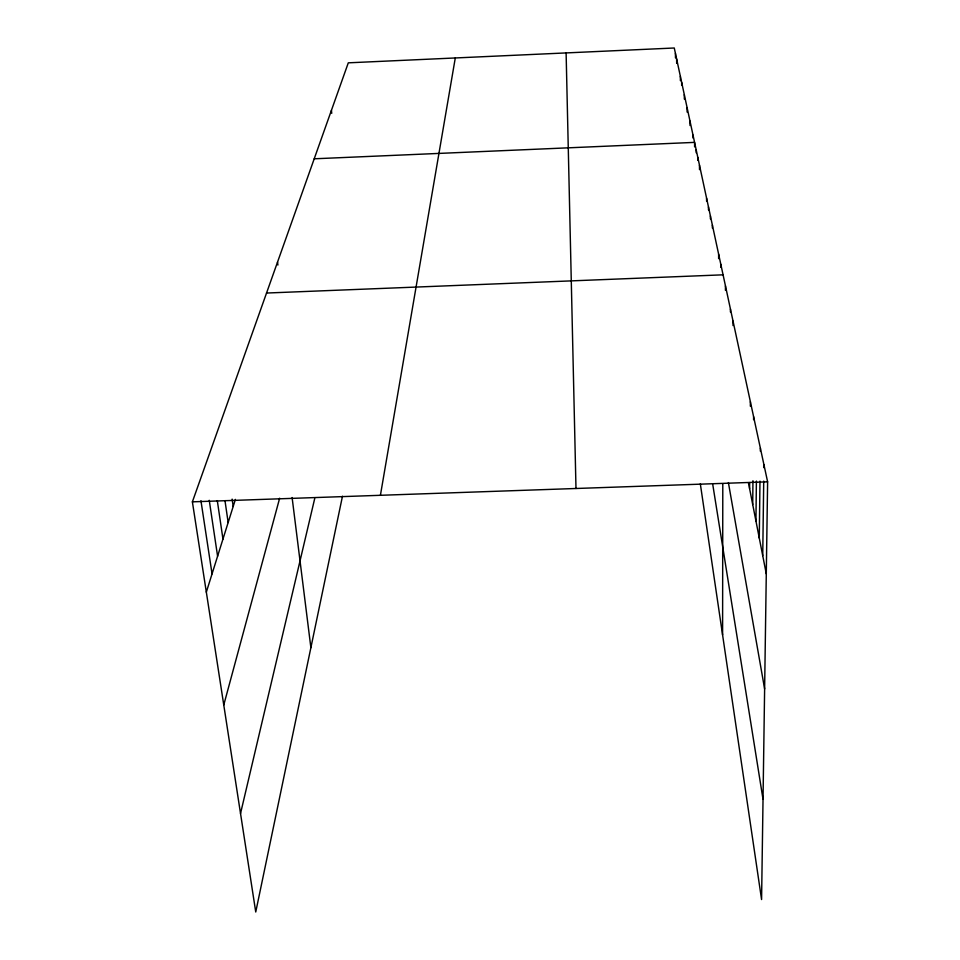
<?xml version="1.0" encoding="UTF-8"?>
<svg xmlns="http://www.w3.org/2000/svg" width="960" height="960" viewBox="0 0 960 960"><rect width="100%" height="100%" fill="white"/><g stroke="black" fill="none" stroke-linecap="round" stroke-linejoin="round"><path stroke-width="1.44" d="M718.632 258.636L718.632 254.16M720.816 267.312L720.828 264.348M722.592 634.884L722.796 484.02M725.448 290.364L725.46 285.912M730.428 312.012L730.44 309.036M733.02 325.548L733.044 321.12M749.592 488.568L749.64 482.58M750.348 406.212L750.384 401.724M752.712 504.552L752.952 480.732M753.576 419.676L753.612 416.7M755.94 521.052L756.396 481.056M759.276 538.08L759.972 481.128M760.344 451.152L760.38 448.152M762.732 555.696L763.716 481.104M763.896 467.688L763.932 464.7M342.468 496.26L255.744 912L192.384 501.84L348.3 62.832L674.268 48L767.616 481.824L761.58 899.544L700.32 483.804M380.412 495.3L455.292 57.96M240.528 813.492L314.712 498.54M223.764 704.988L279.648 498.204M206.328 592.14L235.404 499.392M314.208 158.796L694.572 142.38L694.608 146.868M266.532 293.04L723.072 274.824M192.384 501.84L767.616 481.824M748.488 482.94L766.296 573.9M728.388 482.58L764.628 688.896M712.788 484.704L763.032 799.356M200.94 500.712L212.052 573.876M209.244 500.316L217.596 556.2M217.308 500.652L222.96 539.088M224.976 500.592L228.156 522.528M232.14 499.116L233.196 506.472M292.104 497.532L310.884 647.688M277.536 262.068L277.896 265.044M331.428 110.328L331.728 113.304M566.112 52.92L575.988 488.484M676.632 58.98L676.68 63.396M675.432 53.436L675.492 57.924M684.312 94.68L684.348 99.096M681.648 82.296L681.672 85.26M680.352 76.296L680.4 80.7M689.988 121.044L690.024 125.52M687.084 107.58L687.12 112.08M697.812 157.404L697.824 160.392M696.18 149.808L696.192 152.76M693.012 135.108L693.036 138.072M699.48 165.18L699.504 169.608M710.4 215.916L710.4 218.904M708.468 206.94L708.48 209.904M706.584 198.18L706.596 201.18M712.38 225.108L712.38 228.072"/></g></svg>
